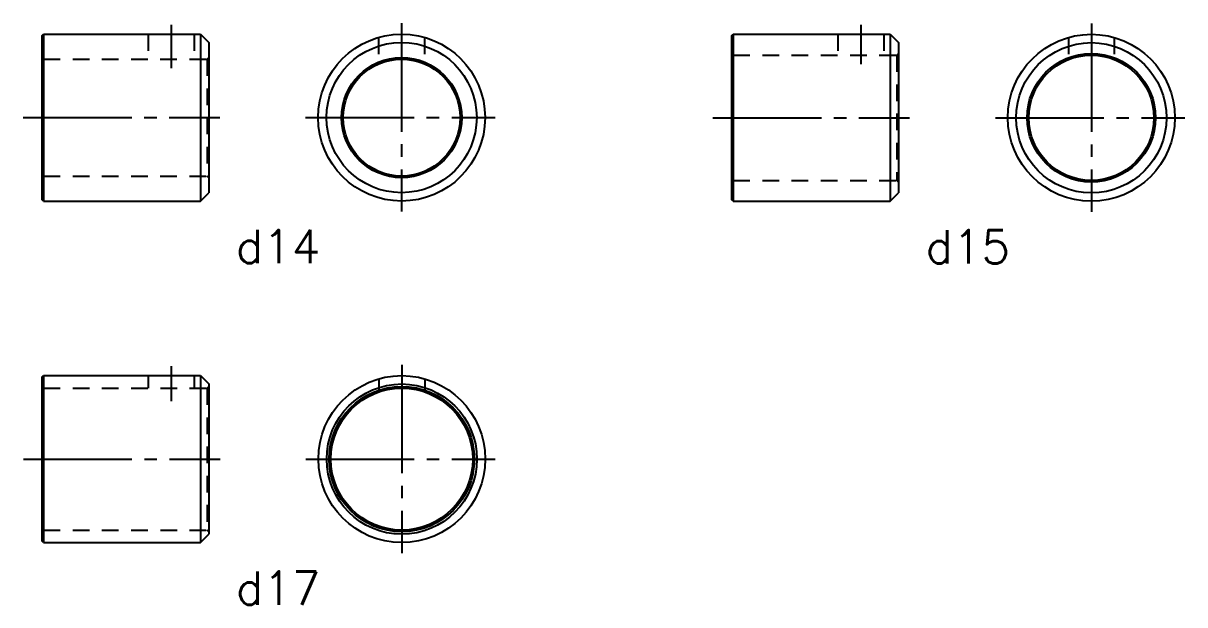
# Model space of a CAD drawing. Extents: x 79 to 354, y 162 to 334.
# Drawn here: x 201.5 to 340.7, y 162.1 to 231.8 of the extents above; entities that cross this region are included whole.
import ezdxf

# ---------------------------------------------------------------- set-up
doc = ezdxf.new("R2010")
doc.units = 0
doc.linetypes.add('CENTER', pattern=[17.5, 13, -1.5, 1.5, -1.5])
doc.linetypes.add('DASHED', pattern=[3.5, 2, -1.5])
doc.layers.get('0').update_dxf_attribs({"linetype": 'CONTINUOUS'})
doc.layers.add('CENTER', color=1, linetype='CENTER')
doc.styles.get("Standard").update_dxf_attribs({"font": 'txt.shx', "bigfont": '@extfont2.shx'})

msp = doc.modelspace()

# ---------------------------------------------------------------- linework, layer by layer
at = {"color": 7, "linetype": 'CONTINUOUS'}
for p, q in [((203.72, 230.27), (203.92, 230.47)), ((203.72, 230.27), (203.72, 227.67)), ((203.92, 230.47), (222.72, 230.47)), ((203.92, 230.47), (203.92, 210.47)), ((222.72, 230.47), (223.72, 229.47)), ((222.72, 230.47), (222.72, 210.47)), ((286.38, 230.25), (286.58, 230.45)), ((286.38, 230.25), (286.38, 228.15)), ((286.58, 230.45), (305.38, 230.45)), ((286.58, 230.45), (286.58, 210.45)), ((305.38, 230.45), (306.38, 229.45)), ((305.38, 230.45), (305.38, 210.45)), ((223.72, 229.47), (223.72, 227.67)), ((306.38, 229.45), (306.38, 228.15)), ((203.72, 227.67), (203.72, 213.27)), ((223.72, 227.67), (223.72, 213.27)), ((286.38, 228.15), (286.38, 212.75)), ((306.38, 228.15), (306.38, 212.75)), ((203.72, 213.27), (203.72, 210.67)), ((223.72, 213.27), (223.72, 211.47)), ((286.38, 212.75), (286.38, 210.65)), ((306.38, 212.75), (306.38, 211.45)), ((203.92, 210.47), (203.72, 210.67)), ((203.92, 210.47), (222.72, 210.47)), ((222.72, 210.47), (223.72, 211.47)), ((286.58, 210.45), (286.38, 210.65)), ((286.58, 210.45), (305.38, 210.45)), ((305.38, 210.45), (306.38, 211.45)), ((203.73, 189.36), (203.93, 189.56)), ((203.73, 189.36), (203.73, 188.26)), ((203.93, 189.56), (222.73, 189.56)), ((203.93, 189.56), (203.93, 169.56)), ((222.73, 189.56), (223.73, 188.56)), ((222.73, 189.56), (222.73, 169.56)), ((203.73, 188.26), (203.73, 170.86)), ((223.73, 188.56), (223.73, 188.26)), ((223.73, 188.26), (223.73, 170.86)), ((203.73, 170.86), (203.73, 169.76)), ((222.73, 169.56), (223.73, 170.56)), ((223.73, 170.86), (223.73, 170.56)), ((203.93, 169.56), (203.73, 169.76)), ((203.93, 169.56), (222.73, 169.56))]:
    msp.add_line(p, q, dxfattribs=at)
at = {"color": 3, "linetype": 'DASHED'}
for p, q in [((216.47, 230.47), (216.47, 227.47)), ((221.97, 230.47), (221.97, 227.47)), ((244.09, 230.08), (244.09, 226.91)), ((249.59, 230.08), (249.59, 226.91)), ((299.13, 230.45), (299.13, 227.95)), ((304.63, 230.45), (304.63, 227.95)), ((326.75, 230.06), (326.75, 227.42)), ((332.25, 230.06), (332.25, 227.42)), ((203.92, 227.47), (203.72, 227.67)), ((203.92, 227.47), (223.52, 227.47)), ((223.52, 227.47), (223.72, 227.67)), ((223.52, 227.47), (223.52, 213.47)), ((286.58, 227.95), (286.38, 228.15)), ((286.58, 227.95), (306.18, 227.95)), ((306.18, 227.95), (306.38, 228.15)), ((306.18, 227.95), (306.18, 212.95)), ((203.72, 213.27), (203.92, 213.47)), ((203.92, 213.47), (223.52, 213.47)), ((223.72, 213.27), (223.52, 213.47)), ((286.38, 212.75), (286.58, 212.95)), ((286.58, 212.95), (306.18, 212.95)), ((306.38, 212.75), (306.18, 212.95)), ((216.48, 189.56), (216.48, 188.06)), ((221.98, 189.56), (221.98, 188.06)), ((203.93, 188.06), (203.73, 188.26)), ((203.93, 188.06), (223.53, 188.06)), ((223.53, 188.06), (223.73, 188.26)), ((223.53, 188.06), (223.53, 171.06)), ((244.11, 189.17), (244.11, 187.6)), ((249.61, 189.17), (249.61, 187.6)), ((203.73, 170.86), (203.93, 171.06)), ((203.93, 171.06), (223.53, 171.06)), ((223.73, 170.86), (223.53, 171.06))]:
    msp.add_line(p, q, dxfattribs=at)
at = {"color": 7, "linetype": 'CONTINUOUS'}
for centre, radius in [((246.84, 220.47), 10), ((329.5, 220.45), 10), ((246.84, 220.47), 9), ((329.5, 220.45), 9), ((246.84, 220.47), 7.2), ((246.84, 220.47), 7), ((329.5, 220.45), 7.7), ((329.5, 220.45), 7.5), ((246.86, 179.56), 10), ((246.86, 179.56), 9), ((246.86, 179.56), 8.7), ((246.86, 179.56), 8.5)]:
    msp.add_circle(centre, radius, dxfattribs=at)
at = {"layer": 'CENTER', "color": 1, "linetype": 'CENTER'}
for p, q in [((219.22, 231.59), (219.22, 226.41)), ((246.84, 231.77), (246.84, 209.22)), ((301.88, 231.57), (301.88, 226.88)), ((329.5, 231.75), (329.5, 209.19)), ((201.49, 220.47), (225.06, 220.47)), ((235.34, 220.47), (258.04, 220.47)), ((284.15, 220.45), (307.72, 220.45)), ((318, 220.45), (340.7, 220.45)), ((246.86, 190.86), (246.86, 168.3)), ((219.23, 190.68), (219.23, 186.5)), ((201.51, 179.56), (225.08, 179.56)), ((235.35, 179.56), (258.05, 179.56))]:
    msp.add_line(p, q, dxfattribs=at)

# ---------------------------------------------------------------- texts
at = {"color": 7, "linetype": 'CONTINUOUS'}
for s, p in [('d14', (226.98, 203.02)), ('d15', (309.64, 203)), ('d17', (226.99, 162.11))]:
    msp.add_text(s, height=4, dxfattribs=at).set_placement(p)

doc.saveas('drawing.dxf')
